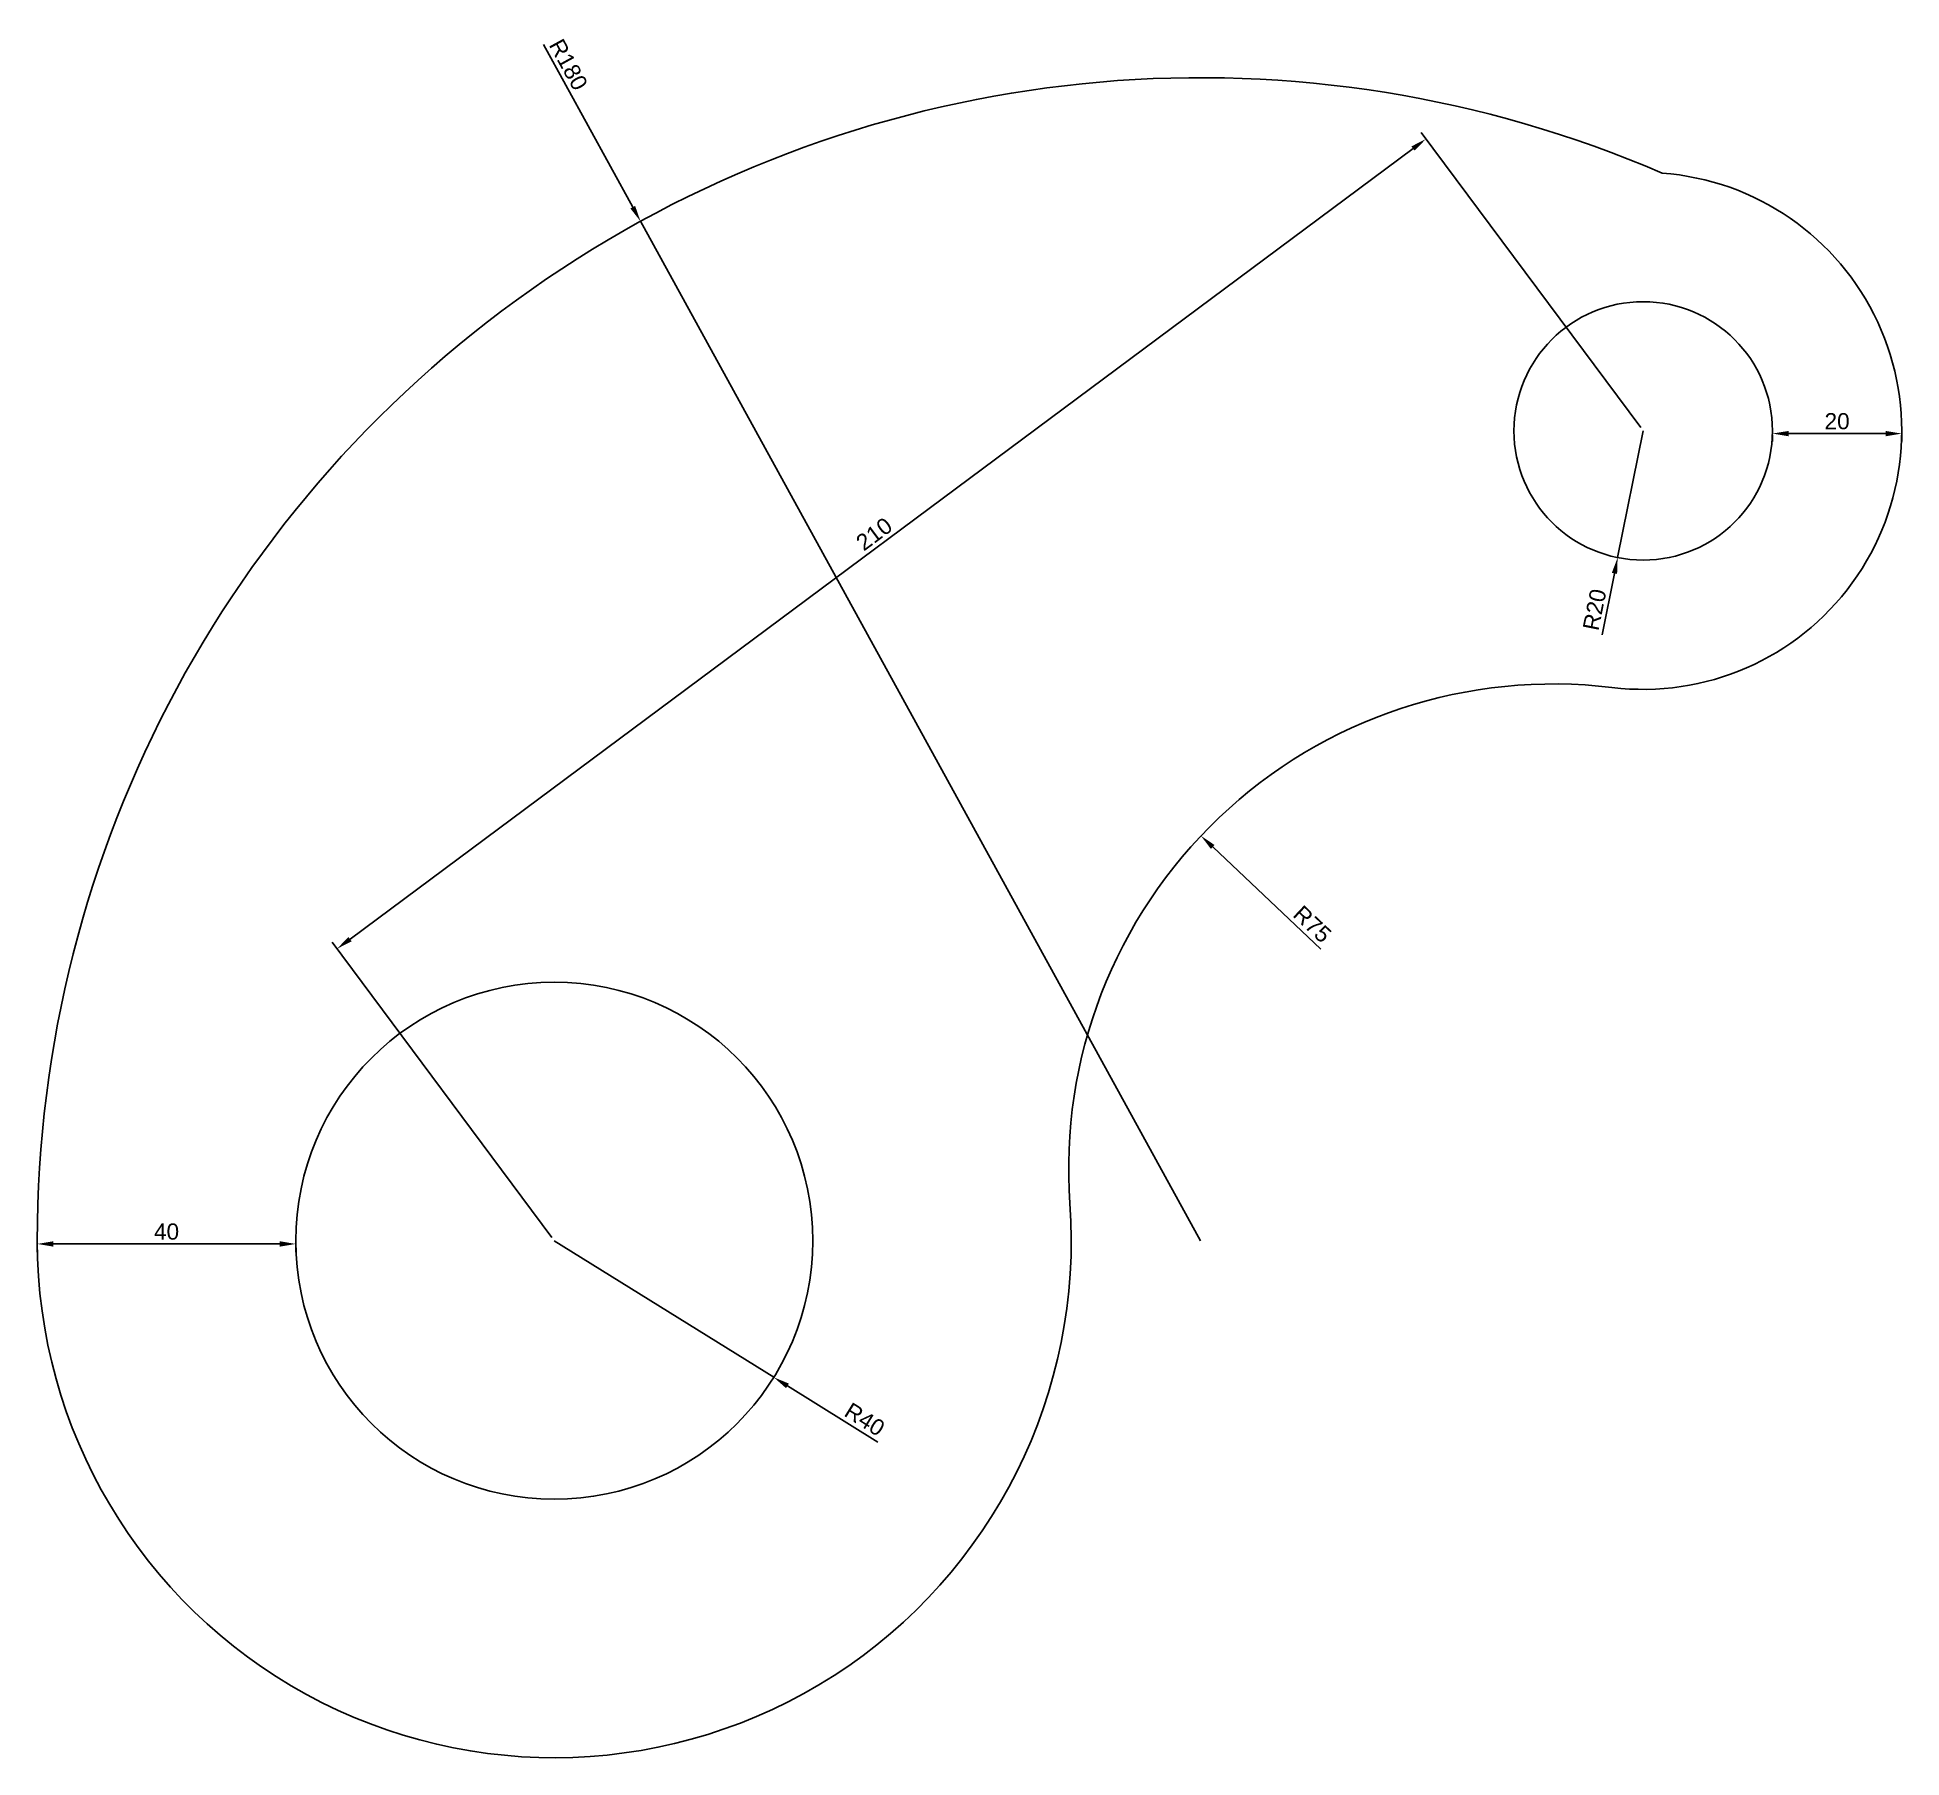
# Model space of a CAD drawing. Header units: millimetres. Extents: x 420 to 708, y 420 to 686.
import ezdxf

# ---------------------------------------------------------------- set-up
doc = ezdxf.new("R2010")
doc.units = ezdxf.units.MM
doc.styles.get("Standard").update_dxf_attribs({"font": 'arial.ttf'})
doc.dimstyles.new('ISO-25', dxfattribs={"dimtxt": 2.5, "dimasz": 2.5, "dimexe": 1.25, "dimexo": 0.625, "dimtad": 1, "dimtxsty": 'Standard', "dimcen": 2.5, "dimadec": 0, "dimazin": 0, "dimtfac": 1, "dimtmove": 0, "dimatfit": 3, "dimfxl": 1, "dimarcsym": 0})

# ---------------------------------------------------------------- blocks, each defined once
blk = doc.blocks.new('*D2')
at = {"color": 0, "lineweight": -2, "transparency": 16777216}
for p, q in [((668.12, 625.84), (634.14, 671.53)), ((468.39, 546.68), (632.88, 669.03)), ((499.63, 500.5), (465.64, 546.19))]:
    blk.add_line(p, q, dxfattribs=at)
at = {"color": 0, "transparency": 16777216}
for points in [[(632.63, 669.36), (633.13, 668.7), (634.88, 670.52)], [(468.14, 547.02), (468.64, 546.35), (466.39, 545.19)]]:
    blk.add_solid(points, dxfattribs=at)
at = {"layer": 'Defpoints', "color": 0, "transparency": 16777216}
for p in [(634.88, 670.52), (668.5, 625.33), (500, 500)]:
    blk.add_point(p, dxfattribs=at)
at = {"color": 0, "transparency": 16777216, "insert": (549.5, 609.38), "char_height": 2.5, "attachment_point": 5, "rotation": 36.643}
blk.add_mtext('210', dxfattribs=at)
blk = doc.blocks.new('*D3')
at = {"color": 0, "lineweight": -2, "transparency": 16777216}
for p, q in [((498.32, 685.12), (512.14, 659.96)), ((600, 500), (513.34, 657.77))]:
    blk.add_line(p, q, dxfattribs=at)
at = {"color": 0, "transparency": 16777216}
blk.add_solid([(512.51, 660.16), (511.78, 659.76), (513.34, 657.77)], dxfattribs=at)
at = {"layer": 'Defpoints', "color": 0, "transparency": 16777216}
for p in [(513.34, 657.77), (600, 500)]:
    blk.add_point(p, dxfattribs=at)
at = {"color": 0, "transparency": 16777216, "insert": (502.19, 682.02), "char_height": 2.5, "attachment_point": 5, "rotation": 298.7783}
blk.add_mtext('R180', dxfattribs=at)
blk = doc.blocks.new('*D4')
at = {"color": 0, "lineweight": -2, "transparency": 16777216}
for p, q in [((500, 500), (533.96, 478.87)), ((550.09, 468.83), (536.08, 477.55))]:
    blk.add_line(p, q, dxfattribs=at)
at = {"color": 0, "transparency": 16777216}
blk.add_solid([(536.3, 477.9), (535.86, 477.19), (533.96, 478.87)], dxfattribs=at)
at = {"layer": 'Defpoints', "color": 0, "transparency": 16777216}
for p in [(500, 500), (533.96, 478.87)]:
    blk.add_point(p, dxfattribs=at)
at = {"color": 0, "transparency": 16777216, "insert": (548.03, 472.35), "char_height": 2.5, "attachment_point": 5, "rotation": 328.1077}
blk.add_mtext('R40', dxfattribs=at)
blk = doc.blocks.new('*D5')
at = {"color": 0, "lineweight": -2, "transparency": 16777216}
for p, q in [((420, 499.38), (420, 498.26)), ((457.5, 499.51), (422.5, 499.51)), ((460, 499.38), (460, 498.26))]:
    blk.add_line(p, q, dxfattribs=at)
at = {"color": 0, "transparency": 16777216}
for points in [[(422.5, 499.93), (422.5, 499.09), (420, 499.51)], [(457.5, 499.93), (457.5, 499.09), (460, 499.51)]]:
    blk.add_solid(points, dxfattribs=at)
at = {"layer": 'Defpoints', "color": 0, "transparency": 16777216}
for p in [(420, 500), (420, 499.51), (460, 500)]:
    blk.add_point(p, dxfattribs=at)
at = {"color": 0, "transparency": 16777216, "insert": (440, 501.41), "char_height": 2.5, "attachment_point": 5}
blk.add_mtext('40', dxfattribs=at)
blk = doc.blocks.new('*D6')
at = {"color": 0, "lineweight": -2, "transparency": 16777216}
blk.add_line((618.63, 545.13), (601.88, 560.95), dxfattribs=at)
at = {"color": 0, "transparency": 16777216}
blk.add_solid([(602.17, 561.25), (601.6, 560.65), (600.06, 562.67)], dxfattribs=at)
at = {"layer": 'Defpoints', "color": 0, "transparency": 16777216}
for p in [(600.06, 562.67), (654.6, 511.18)]:
    blk.add_point(p, dxfattribs=at)
at = {"color": 0, "transparency": 16777216, "insert": (617.3, 549), "char_height": 2.5, "attachment_point": 5, "rotation": 316.644}
blk.add_mtext('R75', dxfattribs=at)
blk = doc.blocks.new('*D7')
at = {"color": 0, "lineweight": -2, "transparency": 16777216}
for p, q in [((668.5, 625.33), (664.54, 605.73)), ((662.13, 593.75), (664.05, 603.28))]:
    blk.add_line(p, q, dxfattribs=at)
at = {"color": 0, "transparency": 16777216}
blk.add_solid([(663.64, 603.36), (664.46, 603.2), (664.54, 605.73)], dxfattribs=at)
at = {"layer": 'Defpoints', "color": 0, "transparency": 16777216}
for p in [(668.5, 625.33), (664.54, 605.73)]:
    blk.add_point(p, dxfattribs=at)
at = {"color": 0, "transparency": 16777216, "insert": (660.98, 597.67), "char_height": 2.5, "attachment_point": 5, "rotation": 78.5924}
blk.add_mtext('R20', dxfattribs=at)
blk = doc.blocks.new('*D8')
at = {"color": 0, "lineweight": -2, "transparency": 16777216}
for p, q in [((688.5, 624.71), (688.5, 623.67)), ((691, 624.92), (706, 624.92)), ((708.5, 624.71), (708.5, 623.67))]:
    blk.add_line(p, q, dxfattribs=at)
at = {"color": 0, "transparency": 16777216}
for points in [[(691, 625.33), (691, 624.5), (688.5, 624.92)], [(706, 625.33), (706, 624.5), (708.5, 624.92)]]:
    blk.add_solid(points, dxfattribs=at)
at = {"layer": 'Defpoints', "color": 0, "transparency": 16777216}
for p in [(688.5, 625.33), (708.5, 625.33), (708.5, 624.92)]:
    blk.add_point(p, dxfattribs=at)
at = {"color": 0, "transparency": 16777216, "insert": (698.5, 626.82), "char_height": 2.5, "attachment_point": 5}
blk.add_mtext('20', dxfattribs=at)

msp = doc.modelspace()

# ---------------------------------------------------------------- linework, layer by layer
for centre, radius in [((668.498, 625.334), 20), ((500, 500), 40)]:
    msp.add_circle(centre, radius)
for centre, radius, start, end in [((600, 500), 180, 66.62518, 180), ((668.498, 625.334), 40, 263.05711, 85.81899), ((654.596, 511.177), 75, 83.05711, 184.13516), ((500, 500), 80, 180, 4.13516)]:
    msp.add_arc(centre, radius, start, end)

# ---------------------------------------------------------------- dimensions: what is measured, and where the dimension line sits
for center, mpoint, picture, middle in [((600, 500), (513.344, 657.768), '*D3', (500.524, 681.108)), ((654.596, 511.177), (600.064, 562.667), '*D6', (616, 547.62)), ((500, 500), (533.962, 478.867), '*D4', (547.026, 470.738))]:
    dim = msp.add_radius_dim(center=center, mpoint=mpoint, dimstyle='ISO-25')
    dim.commit()
    dim.dimension.update_dxf_attribs({"geometry": picture, "text_midpoint": middle, "dimtype": 164})
dim = msp.add_aligned_dim(p1=(500, 500), p2=(668.498, 625.334), distance=56.319, dimstyle='ISO-25')
dim.commit()
dim.dimension.update_dxf_attribs({"geometry": '*D2', "text_midpoint": (549.501, 609.381)})
for base, p1, p2, picture, middle in [((708.498, 624.916), (688.498, 625.334), (708.498, 625.334), '*D8', (698.498, 626.817)), ((420, 499.509), (460, 500), (420, 500), '*D5', (440, 501.41))]:
    dim = msp.add_linear_dim(base=base, p1=p1, p2=p2, dimstyle='ISO-25')
    dim.commit()
    dim.dimension.update_dxf_attribs({"geometry": picture, "text_midpoint": middle})
dim = msp.add_radius_dim(center=(668.498, 625.334), mpoint=(664.542, 605.729), dimstyle='ISO-25')
dim.commit()
dim.dimension.update_dxf_attribs({"geometry": '*D7', "text_midpoint": (660.976, 597.667)})

doc.saveas('drawing.dxf')
